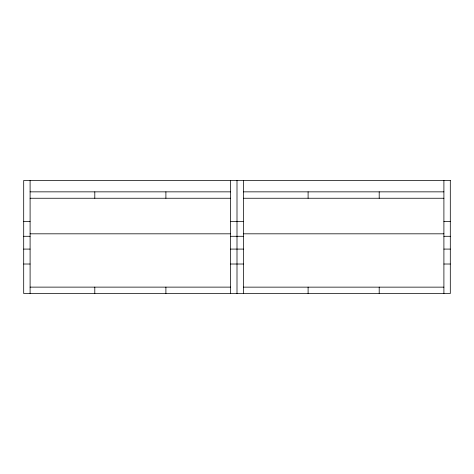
<?xml version="1.0" encoding="UTF-8"?>
<svg xmlns="http://www.w3.org/2000/svg" width="474" height="474" viewBox="0 0 474 474"><rect width="100%" height="100%" fill="white"/><g stroke="black" fill="none" stroke-linecap="round" stroke-linejoin="round"><path stroke-width="0.71" d="M30.099 191.852L230.601 191.852M243.399 191.852L443.901 191.852M30.099 198.251L230.601 198.251M243.399 198.251L443.901 198.251M23.7 221.358L30.099 221.358M230.601 221.358L243.399 221.358M443.901 221.358L450.3 221.358M30.099 233.818L230.601 233.818M243.399 233.818L443.901 233.818M23.7 236.289L30.099 236.289M230.601 236.289L243.399 236.289M443.901 236.289L450.3 236.289M23.7 249.087L30.099 249.087M230.601 249.087L243.399 249.087M443.901 249.087L450.3 249.087M23.7 264.018L30.099 264.018M230.601 264.018L243.399 264.018M443.901 264.018L450.3 264.018M30.099 287.126L230.601 287.126M243.399 287.143L443.901 287.143M443.901 180.476L443.901 293.524M379.2 191.852L379.2 198.251M379.2 287.126L379.2 293.524M308.1 191.852L308.1 198.251M308.1 287.126L308.1 293.524M243.399 180.476L243.399 293.524M237 180.476L237 293.524M230.601 180.476L230.601 293.524M165.9 191.852L165.9 198.251M165.9 287.126L165.9 293.524M94.8 191.852L94.8 198.251M94.8 287.126L94.8 293.524M30.099 180.476L30.099 293.524M450.3 180.476L23.7 180.476L23.7 293.524L450.3 293.524L450.3 180.476"/></g></svg>
